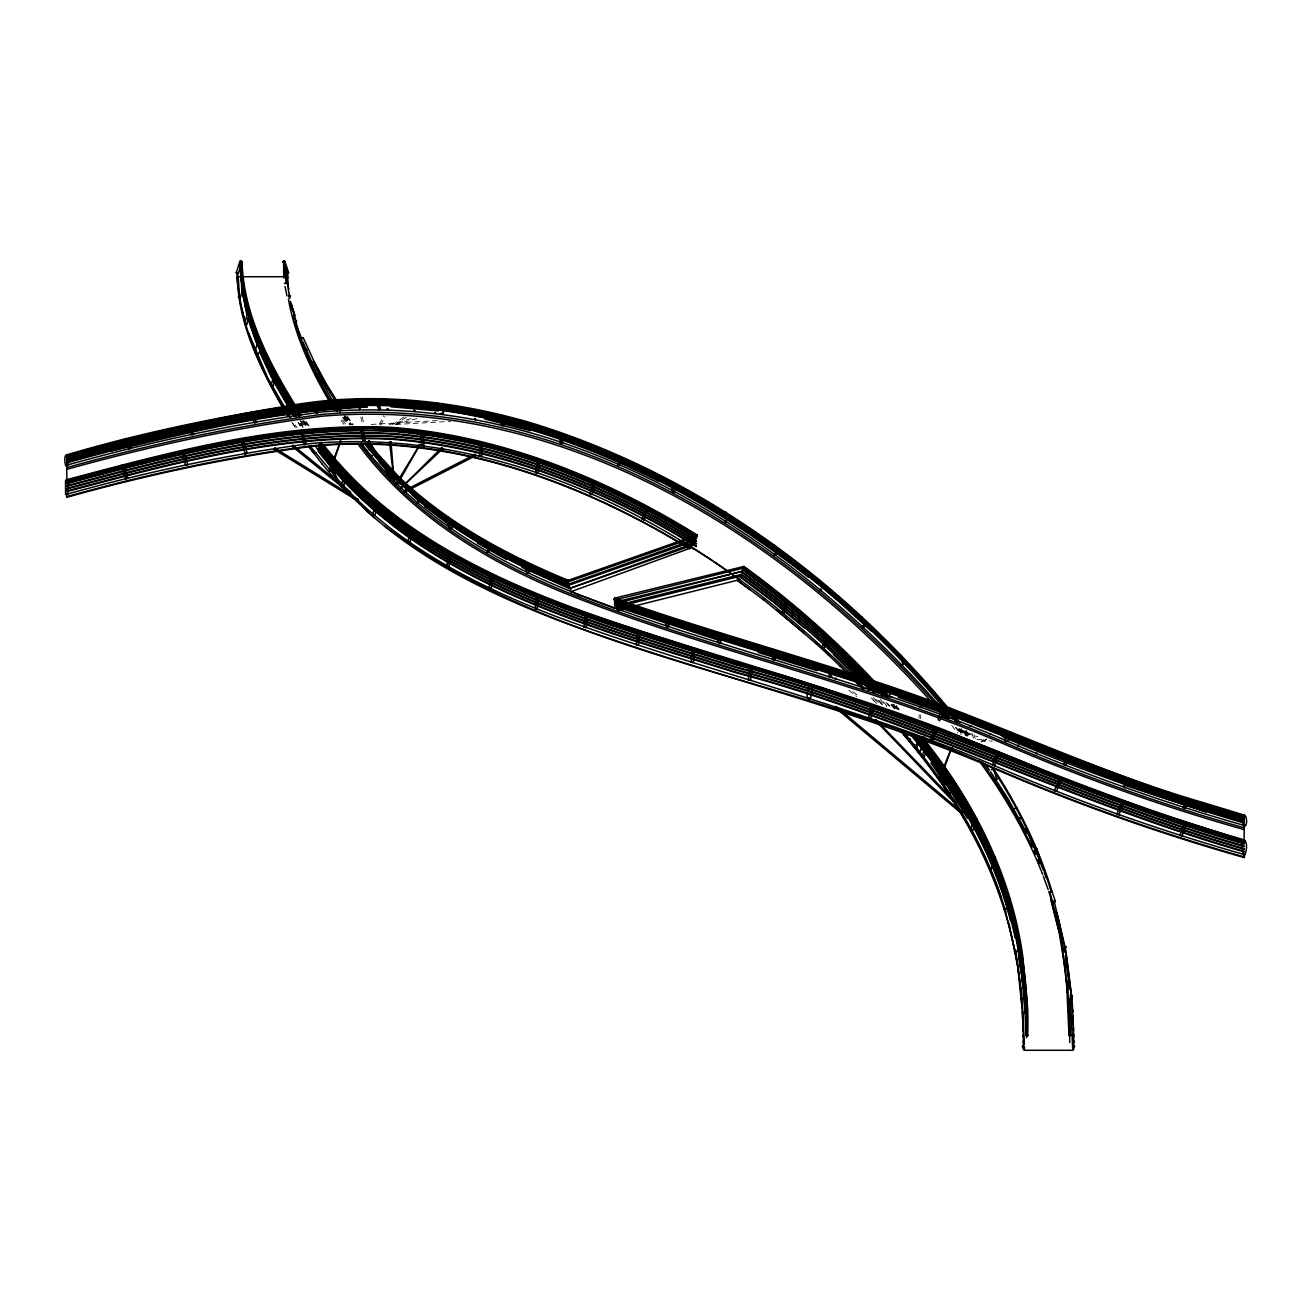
<?xml version="1.0" encoding="UTF-8"?>
<svg xmlns="http://www.w3.org/2000/svg" width="1311" height="1311" viewBox="0 0 1311 1311"><rect width="100%" height="100%" fill="white"/><g stroke="black" fill="none" stroke-linecap="round" stroke-linejoin="round"><path stroke-width="0.75" stroke-dasharray="5 3.75" d="M964.568 730.882L965.781 736.602M918.978 718.526L919.322 714.79M920.453 718.625L920.797 714.888M379.42 424.322L383.779 415.702M380.698 425.059L385.057 416.439M981.3 742.321L984.053 739.371M983.856 741.731L986.593 738.798M392.546 424.584L404.263 416.751M395.004 424.715L408.393 415.767M389.269 424.649L414.227 417.832M395.25 424.535L420.208 417.717M371.193 424.42L438.431 420.536M395.742 424.485L450.755 421.306M970.73 733.439L960.406 731.767L977.859 736.684M960.799 732.521L961.127 731.079M976.924 739.388L986.478 739.486M980.792 740.912L992.247 741.026M852.937 691.684L859.098 696.6M848.905 690.307L856.607 696.469M871.34 697.944L874.06 700.811M883.204 701.86L887.186 706.17M880.156 699.418L886.81 706.596M882.45 704.187L878.452 699.877L882.172 704.679M878.075 700.32L882.057 704.63M873.208 697.55L878.452 703.319M873.208 699.976L876.682 703.696M887.563 703.45L890.136 706.285M885.875 702.467L889.759 706.727M896.085 706.711L898.723 709.743M893.053 704.122L898.33 710.185M891.365 704.515L895.315 709.054M890.972 704.941L894.921 709.497M896.101 705.58L901.345 711.693M892.037 704.122L897.265 710.234M955.113 727.064L961.225 734.652M951.737 725.557L957.948 733.144M875.961 699.402L878.517 702.532M958.849 729.195L962.421 733.75L958.702 729.014M966.027 730.719L970.959 737.028M965.355 731.161L970.287 737.47M964.863 731.489L969.796 737.798M964.126 731.374L967.829 736.126M962.962 730.342L966.666 735.078M961.16 728.555L967.338 736.454M962.88 731.604L966.584 736.34M959.931 728.785L963.634 733.521M959.193 728.67L962.88 733.406M957.948 728.9L961.651 733.636M956.227 727.654L961.16 733.963M347.464 416.423L353.183 424.371M346.776 416.849L352.512 424.797M345.121 415.571L352.02 425.108M344.744 416.046L350.611 424.158M344.449 415.997L350.201 423.945M344.367 416.521L350.217 424.633M343.974 416.996L349.84 425.108M343.597 417.472L348.185 423.83M306.151 421.536L309.74 426.501M305.447 421.913L309.035 426.878M303.726 420.52L307.331 425.501M302.792 420.585L307.298 426.812M303.054 421.224L306.643 426.206M302.53 421.503L306.118 426.485M300.645 420.552L304.25 425.518M300.121 420.815L303.726 425.796M300.645 423.191L303.054 426.501M300.121 423.453L303.726 428.435M342.613 417.357L347.104 423.879M342.613 419.782L345.973 424.666M343.908 424.403L339.565 417.865M295.155 424.961L297.22 427.96M292.795 423.273L296.106 428.435M291.845 422.224L295.155 427.37M298.547 422.486L300.645 425.829M298.023 422.748L300.121 426.091M896.265 705.973L898.035 709.661M894.02 704.646L896.675 710.185M966.354 730.899L967.879 735.946M964.29 731.636L966.371 730.981M974.04 734.799L975.237 738.388M972.008 733.357L973.811 738.749M362.229 416.8L364.179 424.567M360.787 417.111L362.737 424.862M896.216 708.153L898.297 708.825L896.265 708.038"/><path stroke-width="1.5" d="M65.55 465.29C61.945 449.706 72.187 454.147 67.467 465.766C64.19 467.29 66.337 462.488 67.746 465.225M1243.27 854.51C1239.108 833.042 1250.383 839.187 1245.139 854.28C1242.402 853.477 1243.582 855.87 1245.45 854.559M441.676 447.706L442.725 448.755L441.676 447.706L400.855 488.2L442.774 448.706M1005.062 740.305C1006.258 739.158 1004.521 739.879 1005.439 741.239C1008.765 743.009 1013.174 732.013 1009.355 731.751C1001.883 743.452 1004.947 739.224 1007.11 740.994M868.193 689.897L869.259 688.98M869.373 689.111L868.341 689.996M909.293 740.109L910.358 739.191M910.49 739.322L909.49 740.207M568.613 584.132L569.089 585.46M696.813 536.478C693.585 534.544 700.041 536.412 695.961 536.822C598.193 476.385 486.987 432.45 371.079 428.5C267.673 428.861 166.104 454.819 66.91 481.842L66.648 465.208C150.323 441.791 235.538 423.469 321.703 411.998C560.076 390.957 784.65 530.136 937.349 703.417M774.604 545.802C774.391 543.901 771.081 545.605 773.015 546.589C777.062 543.77 777.784 557.322 774.948 553.848M725.655 512.814C719.083 515.157 729.342 507.439 726.245 517.271M862.261 617.497L860.098 617.825L862.228 617.334L864.211 626.609L863.048 627.576L862.032 626.855L862.982 625.904M292.238 446.428L293.156 445.314L350.529 492.035L349.562 493.116M671.379 482.809L673.559 482.563L672.723 483.546L671.396 482.89L672.527 491.92L673.526 492.608L674.69 491.756L673.788 484.464M672.51 491.822L673.575 490.904L674.69 491.674M618.612 455.867L617.547 456.802L616.432 456.048L618.579 455.704L619.874 465.126L617.694 465.29L618.743 464.291L619.874 465.044M900.69 655.189L899.526 656.155L898.543 655.369L900.641 654.943L902.984 664.431L900.87 664.956L902.968 664.349M558.863 433.4L561.01 433.04L562.648 442.544L561.698 443.462L560.502 442.921L558.863 433.4L560.092 434.105L561.026 433.122M499.016 415.931C503.998 413.162 495.755 418.471 500.13 420.684M829.404 677.131L828.421 667.791L829.486 666.889L830.6 667.561L831.6 677L829.421 677.23L830.371 676.247L831.6 677M830.6 667.643L828.421 667.873M248.385 312.788L240.945 278.456L239.847 261.659L241.027 260.709L242.027 261.741C243.764 317.213 271.836 368.342 301.35 414.915M242.027 261.823L238.274 273.475L237.225 273.737L236.193 272.803L239.897 261.381L242.011 261.921L239.913 261.364M887.285 696.108C884.024 680.589 895.134 685.604 888.874 696.829C885.695 697.583 888.366 693.47 889.464 696.108M283.717 277.785L283.618 260.742L284.929 262.134L282.881 262.085L284.962 261.397L288.666 272.885L287.273 273.786L286.748 272.917M374.077 399.789L376.11 399.085L374.094 399.937L379.354 409.819L380.485 408.688L378.305 403.87M1180.08 835.074L1182.112 835.877L1180.047 835.123L1184.734 822.259L1186.783 823.013L1184.734 822.259M718.543 634.229L720.903 642.587L719.837 643.603L718.805 643.209L715.953 633.049L718.067 632.574L715.97 633.197M1051.963 891.398L1049.914 892.168L1051.963 891.398C1038.738 847.873 1018.532 806.757 993.558 768.803L991.558 769.623L993.656 769.033L996.884 779.324L995.606 780.291L994.82 779.373M240.257 297.712L238.209 297.089L240.323 297.663L243.944 284.602L241.83 284.028L243.928 284.634M991.362 868.685L989.264 868.046L991.313 868.816L994.721 856.755L993.148 856.706L991.182 862.425M993.082 856.935L995.164 857.509M489.183 588.262L490.806 574.726L491.854 574.497L492.985 574.972L491.363 588.508L489.183 588.229L491.363 588.475M665.464 616.023L663.35 616.547L666.725 626.789L667.856 627.117L668.79 626.035L665.414 615.809L663.382 616.629M396.201 483.53L420.028 444.429L397.512 484.136L396.283 483.317L397.544 484.054M419.192 444.462L420.454 445.248M450.886 553.078L448.952 566.45L447.805 566.614L446.805 566.09L448.755 552.668L450.902 553.029L448.739 552.701M448.968 566.418L446.805 566.09M535.068 608.566L537.215 608.697L535.101 608.599L536.396 594.899L537.33 594.653L538.575 595.112L537.215 608.665M1123.888 802.004L1119.037 814.688L1117.824 814.59L1116.988 813.902L1121.855 801.185L1123.904 801.971L1121.855 801.185M1119.053 814.606L1117.021 813.836M329.176 470.616L340.811 440.807L330.536 471.108L329.208 470.485L330.569 471.059M410.163 542.017L408 541.672L410.163 542.017L412.473 528.808L410.31 528.464L412.473 528.808M587.525 613.794L586.345 627.363L585.296 627.641L584.165 627.215L585.345 613.614L587.525 613.794L585.345 613.646M586.345 627.395L584.182 627.15M1005.963 909.244L1003.865 908.654L1005.914 909.375L1009.88 898.625L1007.848 897.838L1009.88 898.625M636.31 644.946L637.441 631.328L638.604 631.083L639.621 631.509L638.49 645.078L636.327 644.832L638.441 645.159M248.107 311.035L250.204 311.395L246.763 324.374L245.632 324.472L244.665 323.751L248.09 310.854L250.188 311.477M691.126 662.202L692.388 648.716L693.568 648.453L694.568 648.912L693.306 662.399L691.126 662.17L693.29 662.448M752.137 666.644L750.531 679.999L749.466 680.262L748.352 679.754L749.958 666.381L752.137 666.644L749.958 666.43M922.403 737.536L923.78 736.995L944.166 785.289L922.42 737.601L923.796 737.061M943.33 785.256L944.69 784.683M479.416 456.113L480.4 442.725L481.465 442.43L482.579 442.889L481.596 456.31L479.416 456.195L481.596 456.277M811.984 685.424C813.574 705.351 801.627 701.369 810.296 684.752C813.443 684.719 810.739 686.538 809.854 684.997M809.805 698.484L807.658 698.107M573.956 608.878C736.208 665.136 903.574 707.301 1060.566 778.078L1061.484 778.734L1056.42 791.27L1055.224 791.188L1054.388 790.467L1060.238 777.865L1154.385 812.066L1244.434 840.777M1056.437 791.238L1054.437 790.402M1059.468 778.095L1061.468 778.767M374.995 515.19L372.914 514.633L375.044 515.125L377.748 502.047L375.601 501.605L377.748 502.047M375.585 501.703L372.914 514.682M868.603 718.002L870.701 718.575L868.587 718.035L871.684 705.138L873.814 705.695L871.684 705.138M926.484 742.452C975.531 804.512 1011.994 877.878 1022.842 956.801L1027.677 1008.634L1027.578 1035.969L1025.989 1035.362L1023.809 983.234L1020.745 957.391C1009.863 877.993 972.909 804.348 923.468 742.026M535.724 472.714L537.903 472.976L539.935 459.882L538.821 459.325L537.772 459.571L535.724 472.714L537.903 472.976M537.789 459.719L539.935 459.882M1069.94 1035.952L1071.153 1035.248L1068.973 1035.362L1066.482 980.661M389.514 442.069L390.957 441.84L394.185 481.399L389.498 441.987L390.973 441.889M393.366 481.039L394.84 480.908M694.355 544.606L693.863 543.311L569.99 588.36L694.289 544.688L693.716 543.36M712.119 560.469L692.11 547.49L571.121 591.638C571.711 590.622 575.89 595.047 582.658 596.259M1016.402 952.507L1014.304 951.901L1016.32 952.72L1020.4 942.707L1018.368 941.872L1020.4 942.707M592.916 481.153L590.097 494.018L590.966 494.624L592.244 494.427L595.047 481.661L592.9 481.203L595.03 481.711M592.244 494.427L590.147 493.886M930.515 740.076L932.596 740.781L930.515 740.109L934.858 727.539L936.923 728.244L934.841 727.671M261.102 341.679C260.955 361.754 249.156 355.936 259.611 340.844C262.462 341.073 260.037 342.958 259.004 341.04M257.775 354.281L255.661 353.691M344.596 472.009L341.597 484.759L342.581 485.414L343.744 485.217L346.743 472.452L344.613 471.96L346.743 472.501M343.744 485.217L342.548 484.464M994.557 765.624L992.525 764.821L994.541 765.673L999.801 753.301L999.08 752.596L997.835 752.399L992.558 764.755M1243.27 816.409C1245.548 812.673 1243.402 819.801 1244.696 815.442C1247.548 817.425 1247.302 827.88 1243.5 826.012C1242.566 819.539 1241.435 817.425 1245.45 816.261M1243.27 825.553L1244.368 824.635L1245.45 825.488M529.038 572.366L526.973 573.038L522.942 562.255L523.876 561.223L524.974 561.452L529.005 572.235L526.94 572.973M276.441 374.061L273.13 386.565L271.869 386.679L271.016 385.975L274.36 373.422L276.457 374.012L274.36 373.422M273.147 386.516L271.033 385.926M418.57 502.539L416.472 503.113L418.57 502.474L414.751 491.445L412.719 492.28L414.62 491.297M918.683 737.257L916.897 748.81L917.208 737.159M293.844 406.836L295.975 407.36L293.893 406.738L292.222 413.014M445.887 517.763L447.936 517.108L451.885 528.071L450.951 529.087L449.82 528.792L445.904 517.894L447.985 517.304M449.82 528.792L451.885 528.071M645.553 506.865L647.667 507.308L644.275 519.861L642.243 519.123L645.553 506.718L647.667 507.308M889.858 687.259L887.662 687.095M1022.514 998.736L1020.433 998.13L1022.433 998.966L1026.447 989.641L1024.415 988.805L1025.071 989.969L1026.447 989.641M927.926 745.058L924.255 756.922L922.239 756.119L925.861 744.353L927.942 744.992L925.861 744.353M950.409 793.171L948.295 792.565L950.409 793.171L954.047 781.405L951.983 780.7L954.031 781.454M947.624 707.481C838.663 576.545 694.207 472.73 530.562 422.716C454.983 400.658 374.799 391.874 296.712 404.411C219.084 416.964 141.817 432.548 66.386 454.933L66.91 457.015C165.039 430.041 265.199 405.328 367.211 400.674C499.671 400.56 627.264 451.377 737.241 522.417M67.008 456.916L66.451 454.983M784.06 613.04L782.061 612.253L785.994 600.52L787.255 600.405L788.075 601.225L784.044 613.089L782.011 612.286M785.977 600.7L788.058 601.274M970.681 829.683L974.417 817.982L975.466 817.753L976.482 818.72L972.778 830.289L970.681 829.683L972.795 830.174M238.307 273.409L236.291 272.639M822.243 647.405L824.324 648.109L828.339 636.327L827.421 635.458L826.291 635.573L822.276 647.355L824.34 648.044M826.274 635.638L828.323 636.392M859.098 683.441L861.18 684.129L865.113 672.379L864.293 671.543L863.064 671.642L859.115 683.392L861.196 684.08M863.031 671.691L865.096 672.428M948.263 717.314C942.412 714.102 950.393 723.033 949.328 713.217M1008.601 732.275L1009.355 733.488L1010.65 733.046M401.674 488.347L400.56 487.397M570.564 588.852L570.105 587.607M695.6 540.493L695.092 539.231L568.663 584.083M925.582 743.534L919.339 752.153L925.402 740.977M941.462 714.659C944.625 718.428 939.79 708.399 938.184 719.985M66.5 479.908L66.287 479.81C172.364 451.541 281.39 421.913 392.12 427.386C500.966 435.809 604.813 477.86 697.026 534.904L696.649 536.56L567.892 581.937C566.893 581.855 569.711 581.281 567.81 581.035C506.554 555.782 446.92 523.745 398.642 477.761L367.227 443.511M408 541.722L410.31 528.546M65.55 494.247L65.55 480.793L66.664 480.416L67.746 480.809L67.746 494.296L65.55 494.313L67.73 494.214M66.287 479.81L67.008 481.776M475.811 455.654L475.106 454.36L404.312 490.642L405.066 491.904L475.811 455.654L475.106 454.36M1025.989 1035.231L1028.103 1035.329M67.73 456.081L65.55 456.048M739.748 579.937C739.732 578.217 740.846 579.954 739.584 580.036M1068.973 1035.231C1073.185 1034.412 1068.563 1034.477 1069.563 1035.903M421.159 431.696L423.322 431.548L423.732 445.199L422.601 445.576L421.618 445.379L421.142 431.63L423.322 431.63M421.585 445.347L423.732 445.199M870.684 718.625L873.798 705.728M1065.892 765.362L1063.877 764.493L1065.761 765.575L1069.727 757.184L1067.695 756.414L1068.318 757.66L1069.71 757.283M294.32 413.637L295.549 408.966M127.757 478.023L123.381 465.012L121.333 465.749L125.725 478.794L127.79 478.089L125.709 478.761M282.947 261.692L284.979 261.463M694.945 539.28L695.42 540.624L569.269 585.099C527.104 567.843 486.234 547.211 448.624 521.401M775.948 554.799L774.129 555.389L774.719 553.865M916.16 748.319L917.634 748.45M835.959 678.295L835.074 679.131L835.894 678.131M905.835 735.848L906.655 734.799M906.77 734.848L906.016 735.848M185.638 465.176L181.524 451.984L182.508 451.328L183.606 451.295L187.702 464.487L185.621 465.143L187.719 464.553M183.606 451.361L181.524 451.984M303.955 444.593L305.938 443.757M343.056 486.381L344.023 485.463M950.131 786.633L951.983 780.7M974.417 817.982L976.482 818.72M360.607 427.468L362.721 427.091L364.9 440.742L362.77 441.119L364.884 440.676M740.715 574.628L740.977 576.021L617.186 606.829L616.891 605.403M922.207 756.168L924.255 756.922M241.371 440.48L243.354 439.775L247.189 453.114L246.304 453.688L245.091 453.753L241.273 440.414L243.371 439.84M245.075 453.688L247.156 453.082M642.21 519.172L644.242 519.893M932.58 740.83L936.906 728.293M246.763 324.374L244.665 323.751M302.366 430.631L300.383 431.106M305.955 443.905L303.873 444.445L300.907 430.614L302.366 430.434L305.938 443.79M1182.112 835.877L1186.766 823.046M748.352 679.721L750.531 679.967M482.563 442.971L480.4 442.757M939.118 778.521L951.671 747.565L940.446 779.16L939.069 778.619L940.331 779.291M997.802 752.416L999.785 753.35M362.688 443.774L360.689 443.757M538.575 595.145L536.396 594.948M950.786 747.729L952.081 748.417M1187.668 798.546L1188.274 799.792L1189.618 799.53L1187.7 798.481L1183.276 806.871L1183.784 808.068L1185.193 807.937L1189.585 799.612M1185.226 807.855L1183.309 806.806M367.883 443.069L399.101 477.106C447.33 523.04 506.898 555.077 568.089 580.265L567.286 580.675L697.075 534.937M886.449 696.698C843.448 648.748 795.449 605.289 743.206 567.581C744.648 567.057 743.304 567.466 742.763 568.237C789.599 602.126 833.14 640.522 872.667 682.703M571.858 592.441L570.94 591.343L571.645 592.49M693.093 548.703L692.454 547.457L692.945 548.752M835.369 707.629L961.815 813.738L962.569 812.64L836.238 706.514M962.585 812.853L961.848 813.705M1063.844 764.575L1065.745 760.527M67.73 480.842L65.566 480.875M1245.417 841.154L1243.27 841.138M1123.445 786.584L1125.28 787.764L1123.314 786.813L1128.492 778.144L1129.476 779.324L1127.329 783.667M1127.493 778.455L1127.968 779.717L1129.377 779.57M888.301 696.715C845.136 648.191 796.596 604.518 743.992 566.434L614.597 598.177L614.4 600.241C721.869 638.293 832.6 666.48 939.512 706.187C1040 746.008 1139.734 788.239 1244.09 817.294M743.157 566.631L743.845 567.597L744.042 566.467M1244.5 840.171L1244.008 842.072L1244.352 825.488C1161.759 802.086 1080.772 773.146 1002.063 738.912C859.213 677.492 705.744 646.323 561.878 587.803C485.185 556.061 411.687 510.585 361.295 443.298M920.256 752.285L919.011 751.482M947.624 791.5L948.738 790.713M615.482 602.011L615.859 603.388L742.387 571.301L615.531 601.962L615.957 603.371M241.896 262.216L239.962 261.774M939.43 720.788L942.625 715.544M340.024 440.906L341.27 441.61M362.688 427.173L360.574 427.353L362.77 441.119M404.296 490.675L405.017 491.953M948.705 790.779L947.787 791.533M694.535 649.027L692.421 648.83M937.906 703.351L937.201 702.204L935.956 703.335M639.571 631.623L637.441 631.41M492.969 575.054L490.822 574.808M358.87 409.294L360.214 408.95M360.246 409.13L358.952 409.458M370.538 455.851L371.882 455.491M371.931 455.654L370.636 456.015M1020.253 818.801L1018.352 818.933L1019.581 817.753M1244.532 840.122L1244.631 840.023C1141.93 810.427 1042.9 770.294 944.117 729.883C835.32 688.455 722.672 658.499 612.352 621.611L612.581 621.693C505.636 585.378 395.299 537.068 324.145 445.527M696.272 535.298L695.961 536.822M1023.383 1040.754L1023.399 1049.079L1024.399 1050.291L1072.742 1050.291L1073.758 1046.67M955.653 803.954L875.387 720.444L876.043 719.903L956.555 803.037M617.219 606.796L616.76 605.42L740.551 574.611L740.895 576.037M1064.516 946.804C1063.106 949.459 1068.596 946.804 1065.253 946.427M875.109 720.804L876.01 719.87M896.101 727.589L896.445 727.638M741.977 570.613L742.19 572.038M320.261 442.725L321.506 442.282L336.55 477.368M335.337 477.892L336.435 477.384L335.387 477.958L320.212 442.774M1053.683 901.165L1055.339 901.673L1053.372 902.247M304.988 444.675L305.774 444.036L304.857 444.527M316.525 368.653L316.131 369.768L317.901 369.046L314.591 365.228M387.45 473.779C384.697 475.729 390.58 474.844 388.285 473.664M296.057 321.851C298.482 319.966 292.55 322.014 295.647 321.998M289.043 295.893L290.583 295.86L289.075 296.614M614.285 598.537C614.957 601.602 615.252 596.439 614.793 599.979L743.599 568.04M379.436 408.213L378.437 409.393M320.572 379.993C317.328 381.747 323.62 380.977 320.998 379.928M567.729 581.937L567.499 581.609C506.275 556.241 446.576 524.269 398.298 478.236L366.736 443.839M335.354 400.51L336.37 400.527M343.449 485.431L343.171 486.479M66.566 480.514C172.544 452.344 281.439 422.699 392.038 428.173C500.786 436.596 604.518 478.613 696.633 535.609M66.845 481.17L66.746 481.186C172.593 452.803 281.455 423.355 391.973 428.763C500.638 437.186 604.305 479.17 696.354 536.117M66.566 483.153C172.544 454.983 281.439 425.338 392.038 430.811C500.786 439.234 604.518 481.252 696.633 538.247M66.714 483.71C172.626 455.572 281.439 425.928 391.973 431.401C500.638 439.808 604.305 481.809 696.354 538.755M66.566 485.791C172.544 457.621 281.439 427.976 392.038 433.449C500.786 441.873 604.518 483.89 696.633 540.886M66.714 486.348C172.626 458.195 281.439 428.566 391.973 434.039C500.638 442.446 604.305 484.447 696.354 541.394M66.566 488.429C172.544 460.259 281.439 430.614 392.038 436.088C500.786 444.511 604.518 486.528 696.633 543.524M66.714 488.987C172.626 460.833 281.439 431.204 391.973 436.678C500.638 445.084 604.305 487.086 696.354 544.032M66.566 491.068C172.544 462.898 281.439 433.253 392.038 438.726C500.786 447.149 604.518 489.167 696.633 546.146M66.714 491.625C172.626 463.471 281.439 433.843 391.973 439.3C500.638 447.723 604.305 489.724 696.354 546.671M66.582 455.704C149.536 431.499 234.44 413.834 320.048 402.248C390.678 394.103 462.308 403.968 530.332 423.486C693.814 473.451 838.122 577.135 946.984 707.94M66.714 456.261C187.522 424.961 312.28 388.482 438.218 404.263C588.393 425.829 726.573 501.064 840.417 599.324L840.367 599.291C879.32 633.705 915.832 670.953 948.869 711.119M66.582 457.506C164.825 430.483 265.117 405.754 367.26 401.1C484.48 400.756 598.258 441.184 699.025 498.967M66.714 458.063C187.522 426.78 312.28 390.301 438.218 406.082C588.393 427.632 726.573 502.883 840.417 601.126L870.897 628.969C900.608 657.925 929.302 688.062 954.998 720.657M66.582 459.309C149.536 435.105 234.44 417.439 320.048 405.853C390.678 397.708 462.308 407.574 530.332 427.091C689.684 475.746 830.748 575.627 938.66 701.582M66.714 459.866C187.522 428.582 312.28 392.104 438.218 407.885C588.393 429.434 726.573 504.686 840.417 602.945M66.582 461.111C172.429 432.81 280.652 403.886 390.973 405.001C544.606 413.014 688.685 483.333 808.166 577.102M66.714 461.685C157.304 435.989 249.811 415.128 343.629 406.213C453.262 399.839 561.764 432.401 658.859 481.366M66.582 462.914C164.825 435.907 265.117 411.162 367.26 406.508M66.648 467.634C150.323 444.2 235.538 425.895 321.703 414.423C557.978 393.447 780.897 530.381 933.35 701.303M66.648 469.42C150.241 446.019 235.374 427.73 321.441 416.259C564.353 395.135 792.614 539.263 945.477 717.986M66.648 494.28C146.127 472.026 227.098 454.638 308.937 443.741C514.125 424.862 709.235 534.151 851.2 674.624M66.648 496.705C146.127 474.451 227.098 457.047 308.937 446.15C443.347 431.385 576.791 479.285 689.947 548.817M110.648 451.213C194.962 431.024 280.243 410.196 367.244 407.098M632.263 606.567C607.501 614.63 624.855 608.107 616.596 608.992M634.147 606.092L739.879 579.609L713.545 561.419M306.184 349.381C302.497 350.84 308.888 350.529 306.495 349.349M995.688 778.783L996.852 779.176M287.617 272.475L288.649 272.754M274.097 449.362L274.835 448.083L274.065 449.345L357.1 500.54L357.87 499.262L357.1 500.54M1038.935 859.77L1037.886 859.36M379.534 408.196L380.469 408.606M863.08 625.888L864.178 626.445M237.258 278.374L237.242 273.098L238.258 276.736L283.569 276.736M1244.368 854.166L1244.352 857.607C1157.498 833.009 1072.332 802.561 989.559 766.558C849.315 706.678 699.877 673.166 557.257 619.956C487.446 592.982 418.619 559.223 363.344 507.832M390.973 406.803L438.3 410.9M391.891 477.679L390.744 478.548L392.005 477.778L368.768 440.676L390.776 478.581M123.398 465.077L121.349 465.782M357.788 499.245L274.835 448.083M484.824 419.045L530.332 430.713M568.089 580.265C566.516 581.969 566.319 580.97 567.434 581.478M1244.352 827.896C1161.759 804.512 1080.772 775.571 1002.063 741.338C859.213 679.917 705.744 648.732 561.878 590.212C484.529 558.257 410.54 512.191 360.033 444.118M1244.352 829.683C1161.677 806.281 1080.592 777.308 1001.801 743.026C858.803 681.54 705.171 650.338 561.157 591.753C483.071 559.551 408.524 512.814 357.837 443.905M1244.352 854.559C1157.416 829.929 1072.152 799.464 989.297 763.428C848.922 703.499 699.337 669.888 556.569 616.662C478.204 586.525 400.789 547.129 342.761 485.021M1244.352 856.968C1157.416 832.354 1072.152 801.89 989.297 765.853C791.926 676.001 561.419 658.007 384.32 525.826M1244.614 815.196L1206.431 803.545C1107.975 775.375 1015.288 731.538 919.322 696.583C818.801 660.646 715.364 633.688 614.744 598.16M1244.418 815.966C1132.753 785.469 1027.152 737.913 919.077 697.321C818.588 661.399 715.183 634.458 614.564 598.93M1244.286 816.524C1132.606 786.026 1026.988 738.47 918.913 697.878C818.441 661.973 715.036 635.016 614.433 599.488M1244.418 817.769L1166.134 793.253M1244.286 818.326C1132.606 787.845 1026.988 740.289 918.913 699.681C818.441 663.776 715.036 636.835 614.433 601.307M1244.418 819.572C1132.753 789.091 1027.152 741.518 919.077 700.943C818.588 665.021 715.183 638.064 614.564 602.536M1244.286 820.145C1132.606 789.648 1026.988 742.092 918.913 701.5C818.441 665.578 715.036 638.637 614.433 603.109M1244.418 821.374C1132.753 790.894 1027.152 743.337 919.077 702.745C818.588 666.824 715.183 639.866 614.564 604.338M1244.286 821.948C1132.606 791.451 1026.988 743.894 918.913 703.302C818.441 667.381 715.036 640.44 614.433 604.912M1244.418 823.177C1162.12 798.891 1081.034 770.507 1002.21 736.52M758.233 652.485L816.9 670.642M1244.286 841.351C1071.431 791.647 910.571 708.301 736.389 662.334C589.032 615.777 423.617 573.513 323.211 446.543M1244.073 842.104C1141.324 812.492 1042.229 772.343 943.396 731.915C834.681 690.52 722.132 660.58 611.893 623.725L611.647 623.643C504.506 587.262 393.972 538.854 322.67 447.133M1244.434 843.415C1071.579 793.729 910.703 710.365 736.503 664.398C588.033 617.628 421.208 574.693 321.097 445.724M1244.286 843.989C1071.431 794.286 910.571 710.939 736.389 664.972C587.181 618.055 419.52 574.71 319.442 444.658M1244.434 846.054C1071.579 796.367 910.703 713.004 736.503 667.037C586.787 620.037 418.52 576.332 318.573 445.347M1244.286 846.611C1071.431 796.924 910.571 713.561 736.389 667.61C586.558 620.578 418.193 576.856 318.18 445.789M1244.434 848.692C1071.579 798.989 910.703 715.642 736.503 669.675C586.787 622.676 418.52 578.97 318.573 447.985M1244.286 849.249C1071.431 799.563 910.571 716.199 736.389 670.249C586.558 623.217 418.193 579.478 318.18 448.428M1244.434 851.331C1071.579 801.627 910.703 718.264 736.503 672.314C586.787 625.314 418.52 581.609 318.573 450.623L315.033 445.724M1244.286 851.888C1071.431 802.201 910.571 718.838 736.389 672.887C586.558 625.839 418.193 582.117 318.18 451.05L318.18 451.05M720.46 640.866L614.564 606.141M1205.989 812.05L1124.592 785.191M1166.151 793.253C1074.758 765.05 988.92 722.115 898.264 691.864C804.38 659.367 708.235 633.869 614.564 600.733M898.264 697.288L939.954 712.102M614.957 608.402L583.428 596.571M574.038 608.91C480.203 574.333 386.122 526.711 323.604 446.117M742.714 568.204L742.419 566.876L743.14 567.565M534.085 567.876L567.155 582.248M568.515 583.051L518.238 560.321M568.269 583.575C506.505 558.044 446.051 525.858 397.839 478.876L397.594 478.646M569.023 585.64C507.75 560.42 448.116 528.349 399.839 482.366M570.039 587.181C508.799 561.977 449.198 529.906 400.937 483.939M569.793 587.705C513.191 564.451 458.26 535.33 411.965 494.886M570.809 589.229L521.958 567.335M502.9 552.537L519.664 561.157M568.761 584.083L569.253 584.968M473.632 536.117L504.325 553.373M477.401 543.164L506.62 559.568M688.93 548.44C576.021 479.465 443.085 431.991 309.199 446.723C227.262 457.637 146.226 475.057 66.648 497.328L66.648 493.837M475.106 536.986L446.363 518.468L409.212 489.364M736.553 521.827L773.67 547.359M898.805 655.959L938.66 699.779M737.946 580.691L763.854 600.061M737.061 580.249L749.843 589.491M369.571 440.512L368.407 441.397M742.01 571.776C785.65 603.453 826.651 638.818 863.867 677.853M741.682 572.268C785.289 603.929 826.291 639.276 863.474 678.295M447.854 519.353L410.769 490.281L386.729 466.683M447.051 520.221L411.539 492.346L386.089 467.29M424.928 506.538L450.148 525.531M772.949 546.72L808.166 573.497M743.55 567.089C795.793 604.813 843.825 648.289 886.842 696.272M742.78 569.433C793.942 606.419 841.17 648.814 883.417 695.731M742.452 569.924C793.597 606.895 840.793 649.273 883.024 696.174M741.239 574.12C783.962 604.961 823.816 639.637 860.524 677.443M740.912 574.595C783.044 605.059 822.472 639.178 858.705 676.46M740.486 576.447C781.503 606.174 820.08 639.227 855.46 675.493M740.141 576.938L773.179 601.946L804.348 627.887M256.514 421.634L254.645 422.781L256.595 421.847L252.318 414.21M187.293 426.141L188.964 424.764L187.129 425.878L192.045 434.777L193.962 433.712L192.651 433.499L192.045 434.777M763.117 599.34L803.758 632.738M776.767 610.057L816.36 643.881M303.103 337.632L301.12 338.467L303.152 337.681L313.755 360.722L326.668 384.516L341.729 408.491M807.412 572.841L840.793 600.7M374.52 517.943L352.151 497.115M840.367 602.896L870.946 630.82M870.488 627.838L899.838 656.942M871.307 628.543L839.958 599.979M815.573 643.095L828.601 655.123M827.798 654.336L840.482 666.463M318.344 411.883L316.525 413.096L318.426 412.015L313.149 402.854L311.707 402.87L311.248 403.952L316.525 413.096M839.679 665.644L863.212 689.324M858.328 678.344L869.16 689.832M833.567 654.55L855.067 675.935M857.935 678.803L860.803 681.654M292.632 308.708L290.583 309.429L292.664 308.74L294.68 314.951M130.854 447.952L126.184 439.365L124.807 439.251L124.283 440.43L128.986 449.083L130.887 448.018L129.478 447.838L128.986 449.083M852.592 676.05L865.08 688.947M851.2 677.05L860.983 687.062M341.434 486.053L353.052 498.098M866.604 680.688L878.517 693.486M866.21 681.13L876.846 692.503M382.484 462.291L366.703 444.036M376.339 456.621L399.003 480.236M383.254 464.356L364.917 443.02M382.779 464.7L364.425 443.347M385.614 467.634L399.773 482.301M401.002 484.005L379.78 462.029L364.392 443.544M379.289 462.357L400.527 484.349M863.293 680.294L875.24 693.224M861.573 679.311L873.519 692.241M873.945 684.113L884.269 695.485M341.434 483.644L309.97 445.904M331.191 474.697L337.582 481.792M339.778 484.218L342.335 487.053M488.741 551.226L486.692 552.029L488.757 551.292L483.923 540.05L482.661 541.066L484.677 546.54M523.007 562.37L525.006 561.518M925.124 684.522L955.49 720.329M938.643 704.941L950.131 718.575M937.349 705.842L947.656 717.953M901.149 731.636C943.215 780.766 979.874 835.73 1000.998 897.248M321.424 463.094L332.093 475.713M905.967 734.979C949.574 787.206 986.921 846.152 1005.783 912.03M903.607 734.521C968.649 809.198 1015.484 902.41 1021.597 1002.325M668.79 626.035L666.709 626.724M914.57 735.389C968.255 800.202 1009.093 877.583 1020.548 961.717L1025.349 1013.288M914.062 735.684C967.715 800.464 1008.536 877.796 1019.974 961.881L1023.072 987.92M322.342 464.11L308.888 446.838M951.196 711.758L959.849 722.82M950.541 712.201L957.948 721.673M950.065 712.545L957.456 722.017M949.41 713.004L956.801 722.459M924.026 740.83C992.017 822.915 1030.282 928.549 1027.382 1035.313M922.272 739.535C990.854 821.833 1029.758 927.926 1026.792 1035.28M918.257 736.782C976.515 807.232 1017.434 893.741 1024.432 985.593M917.749 737.077C979.972 811.755 1021.318 905.131 1025.136 1002.931M912.98 736.667C961.078 795.22 999.769 863.179 1015.14 937.955M911.227 735.373C956.129 790.074 993.345 852.445 1010.732 921.551M311.281 404.017L313.214 402.985M249.598 413.866L251.515 412.785L249.532 413.719L254.645 422.781M124.316 440.496L126.233 439.431M308.724 446.379L313.1 452.328M985.233 764.182L989.576 770.294M981.988 762.019L1007.585 800.48L1032.445 846.955M978.907 760.462C1004.587 795.679 1026.792 833.616 1042.589 874.306M930.957 762.986L950.18 790.32L967.42 818.211M990.608 771.835L1007.585 798.071L1027.168 833.632M337.369 409.196L316.279 372.029L302.677 341.515M337.369 411.621C319.753 383.713 304.857 353.888 295.155 322.277M290.747 418.078L267.428 377.224L248.5 332.601M482.694 541.197L484.759 540.46M385.155 463.209L383.058 463.832L385.139 463.144L388.793 474.025M341.04 408.917L325.98 384.926L313.05 361.115M325.456 385.221L340.729 409.261M300.645 415.276C273.786 373.602 249.27 327.848 242.338 278.424M300.121 415.554C276.293 379.158 255.629 339.91 245.173 297.45M299.596 416.243L283.651 390.842L270.164 365.966L259.054 341.81M299.072 416.521C278.948 386.106 261.987 353.495 250.417 318.852M297.499 415.538C277.014 384.221 259.824 350.479 248.943 314.591M296.974 415.816C276.129 383.959 258.726 349.578 247.828 313.018M296.45 416.505C273.852 381.452 254.744 343.433 245.157 302.628M288.567 405.083C271.738 377.65 257.775 348.284 248.385 317.459M290.681 408.426L295.925 416.783M294.352 415.8C274.786 385.483 258.742 352.692 248.385 318.065M293.828 416.079L270.885 376.175L259.775 352.036M992.869 769.213C1017.811 807.134 1038.033 848.201 1051.209 891.693M334.321 409.704C313.673 375.503 295.352 338.713 288.404 299.039M288.387 416.406C266.231 379.633 246.452 339.942 239.684 297.138M282.291 406.771C260.119 367.522 238.913 324.751 237.34 278.817M284.34 410.196L287.437 415.341M1036.608 848.463L1034.559 849.217L1036.64 848.545L1039.967 858.672M442.413 413.227C434.973 413.702 449.099 416.57 440.857 408.442M771.13 650.207L773.179 649.486L771.081 650.043L773.129 659.81L774.424 660.285L775.276 659.4L773.228 649.65M503.358 424.928C495.82 425.321 510.307 428.058 502.228 420.094M317.508 369.981L326.734 386.991M318.278 372.045L327.504 389.056M284.913 392.858C270.918 368.26 258.496 342.63 250.04 315.558M1031.61 842.694L1033.265 846.365M1034.1 850.626L1035.772 854.297M1026.103 828.503L1039.574 859.508M1026.628 830.027L1040.115 861.048M1039.738 861.147L1043.572 870.488M1038.214 859.836L1039.738 863.572M720.886 642.505L718.789 643.144M437.219 404.312C444.134 404.558 430.811 400.281 438.775 409.114M775.243 659.236L773.129 659.81M562.648 442.544L561.305 441.856L560.502 442.921M257.628 346.301L247.828 318.294M1044.261 872.405L1046.358 878.108M1043.294 876.207L1048.161 889.513M298.908 331.306L301.972 339.762M1052.012 891.546L1055.339 901.345M337.206 402.608L340.303 411.883M1048.784 891.464L1053.175 905.049M295.155 319.868L298.285 329.618M291.714 305.561L294.926 315.935M293.222 311.854L296.433 322.227M247.091 308.052L251.155 321.179M246.189 325.898L240.257 302.743L237.488 281.701M1054.159 901.28L1065.81 950.131L1071.857 999.851M1056.142 910.768L1058.124 917.831M1004.783 908.556L1016.844 958.488L1021.908 995.819M293.336 315.902L294.205 319.065M350.594 492.117L349.693 493.231L292.304 446.494L293.254 445.429M291.419 304.037L293.992 313.919M246.173 301.579L248.385 310.15M247.828 315.656L245.157 305.266M246.943 314.869L242.027 290.796M1049.865 891.972L1058.485 926.14L1063.188 950.999M1051.242 899.002L1059.862 933.219M1050.652 897.281L1059.272 931.465M1050.652 899.084L1059.272 933.268L1065.253 969.239M291.779 307.282L292.517 310.363M1058.616 919.601L1066.793 958.325L1071.333 993.82M1009.028 923.649L1017.664 965.961L1022.039 1008.093M245.731 299.875L241.748 278.44M245.731 302.513L242.027 282.881M245.731 305.152L243.141 292.795M245.731 307.774L242.306 289.977M290.468 301.251L291.091 304.25M290.468 303.677L291.091 306.676M285.011 286.486L286.978 295.942M1063.713 948.312L1064.45 951.999M1059.272 929.663L1062.598 947.443M1065.138 955.785L1069.743 989.068M289.911 298.302L288.961 292.5M288.961 294.926L289.403 297.81M242.617 282.865L243.453 288.322M242.896 289.96L243.731 295.401M242.584 289.157L243.731 298.039M1018.352 954.982L1020.941 972.467M1061.795 943.887L1067.744 993.902M616.432 456.048L617.055 460.62M288.273 286.83L288.6 289.649M288.6 292.074L287.617 275.802M239.29 294.139L238.258 276.736M1064.45 962.077L1067.269 987.838M1070.333 995.082L1072.742 1050.291M1022.105 997.737L1024.383 1044.375M1071.857 997.442L1072.316 1005.93M1067.269 980.612L1069.776 1035.297M1067.269 982.414L1067.744 990.297M1068.203 996.36L1069.088 1020.22M1068.039 996.147L1068.662 1006.029M1024.858 991.378L1025.874 1009.06M287.83 283.684L288.027 286.454M241.224 261.741L242.224 279.21M241.601 272.573L242.093 279.98M240.634 261.741L241.847 281.554M241.011 269.951L241.748 283.7M240.765 271.508L241.748 288.977M1072.316 1003.521L1072.709 1012.026M1022.039 1005.668L1022.727 1019.712M286.519 267.903L287.404 283.831M285.749 265.838L286.814 283.881M285.011 261.643L286.044 281.832M284.979 263.773L285.864 279.702M284.208 261.725L285.11 277.637M283.618 261.774L284.52 277.703M1072.709 1009.617L1073.316 1024.317M1022.4 1011.469L1022.973 1025.546M1073.037 1015.746L1073.512 1030.479M1022.973 1023.137L1023.17 1031.413M1069.252 998.785L1070.366 1035.297M1069.53 1034.412L1069.776 1042.524M237.258 275.949L237.34 281.226M1026.185 1021.318L1026.611 1037.657M1073.512 1028.053L1073.66 1036.673M1023.17 1028.988L1023.301 1037.28M1073.66 1034.248L1073.742 1042.868M1023.301 1034.871L1023.383 1043.179M287.617 278.227L287.601 273.098L286.617 279.44M1073.742 1040.442L1073.758 1049.079M1024.399 1046.358L1024.399 1050.291M1023.399 1046.67L1023.399 1049.079M1036.067 753.727L1036.886 752.875L1036.083 753.579M818.015 580.92C820.096 583.837 820.833 577.856 818.015 580.92M819.637 589.884C822.325 592.621 821.636 586.754 819.637 589.884M1067.056 987.003C1069.137 989.592 1069.825 983.807 1067.072 986.904M1070.677 996.016C1073.234 998.408 1072.808 992.886 1070.677 995.934M724.655 521.811C726.655 524.711 727.441 519.074 724.688 521.631M434.924 412.604L435.826 413.407L434.941 412.457M617.874 609.205C618.35 611.958 616.58 608.55 617.874 609.14M739.109 578.938L739.142 579.757L739.125 578.823M1060.796 937.939C1063.45 940.315 1062.697 934.94 1060.796 937.939M474.68 419.045C475.909 421.47 475.549 416.701 474.68 419.045M933.268 693.47C935.693 695.879 935.612 690.635 933.301 693.306M1017.746 745.861C1018.893 747.958 1018.926 743.304 1017.746 745.779M366.293 450.312L367.637 450.886L366.293 450.279M387.204 408.934L388.564 409.507L387.237 408.835M989.444 733.75L990.772 734.275L989.444 733.685M613.794 599.406L613.81 599.307M1015.025 808.428L1017.156 808.051L1015.025 808.428M969.616 726.114L971.041 725.77L969.632 726.081M890.497 697.255L891.857 696.764L890.513 697.206M913.439 745.156L914.767 744.566L913.439 745.156M314.132 452.557L316.262 453.082L314.165 452.475M920.043 707.284L921.502 707.465L920.043 707.252M362.246 445.003L363.311 445.871L362.262 444.937M414.129 410.327L415.194 411.212L414.145 410.212M1072.693 1046.817L1074.807 1046.375L1072.742 1046.67M1022.351 1046.358L1024.432 1047.03L1022.4 1046.244M948.279 708.481C950.59 711.824 950.77 705.826 948.279 708.481M284.536 283.52L286.634 282.979L284.585 283.422M835.386 707.481L836.221 706.76L835.402 707.448"/></g></svg>
